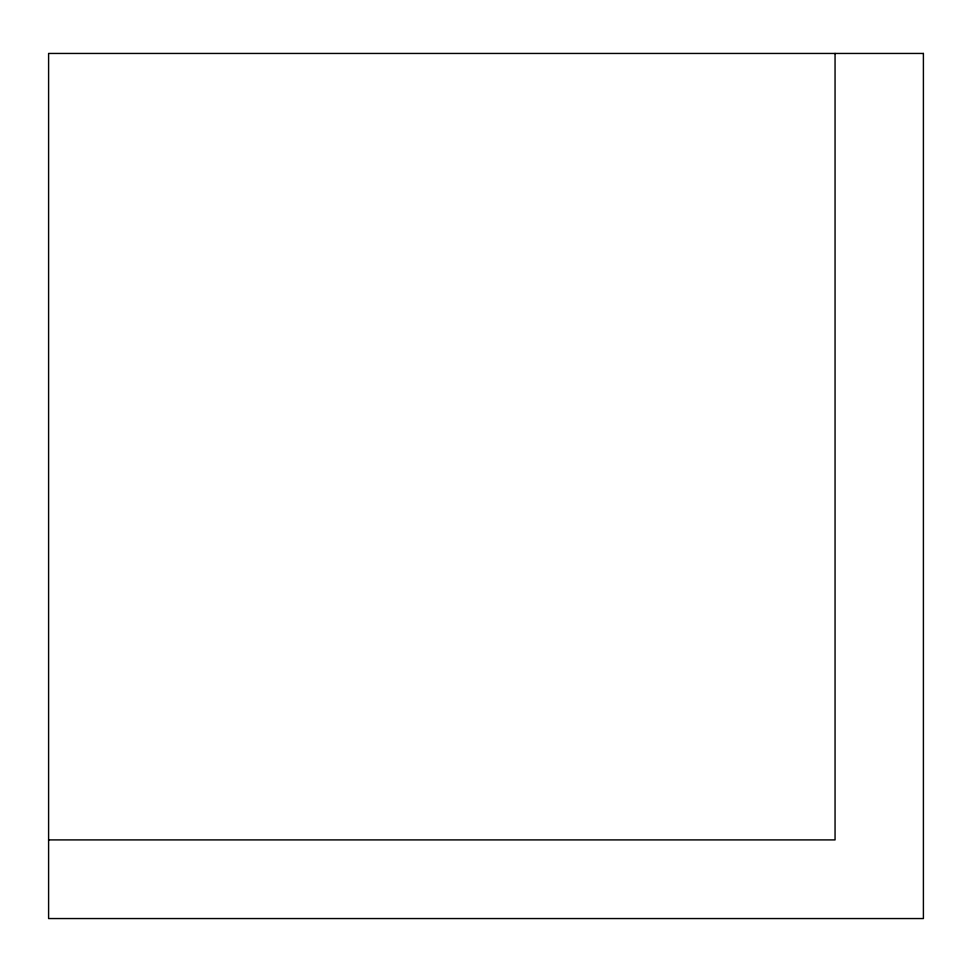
<?xml version="1.0" encoding="UTF-8"?>
<svg xmlns="http://www.w3.org/2000/svg" width="972" height="972" viewBox="0 0 972 972"><rect width="100%" height="100%" fill="white"/><g stroke="black" fill="none" stroke-linecap="round" stroke-linejoin="round"><path stroke-width="1.46" d="M48.6 839.905L835.057 839.905L835.057 53.448M923.4 53.448L48.6 53.448L48.6 918.552L923.4 918.552L923.4 53.448"/></g></svg>
